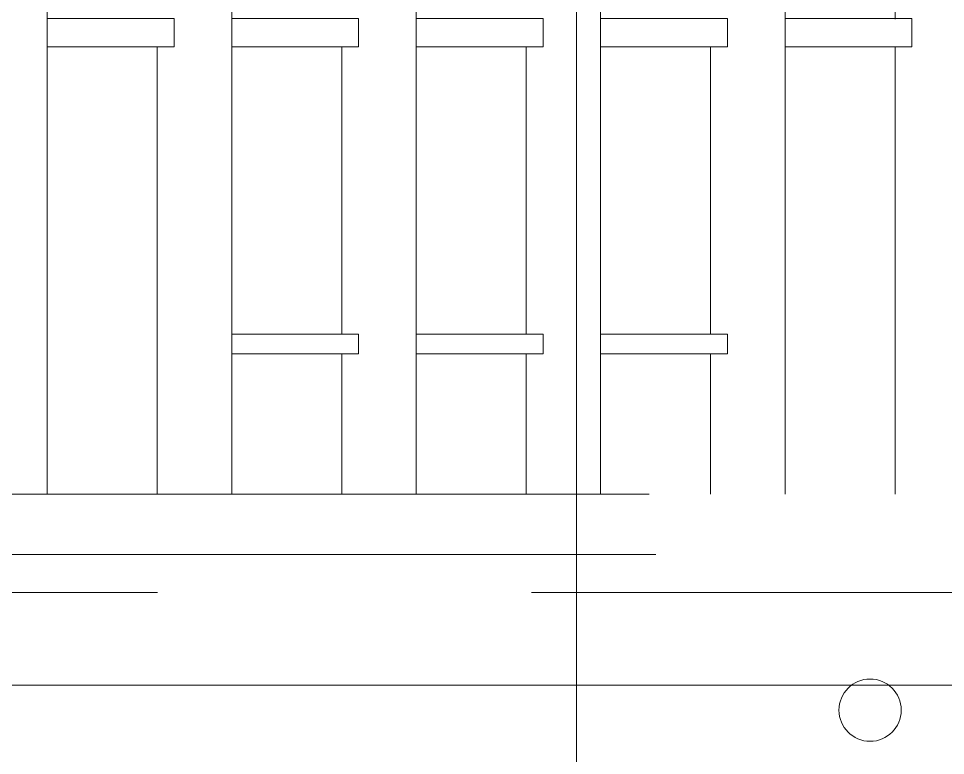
# Model space of a CAD drawing. Units: millimetres at full size, sheet at 1:30. Extents: x -17796 to 21385, y -23279 to 7734.
# Drawn here: x -4498.8 to -4424.4, y -2829.2 to -2770.1 of the extents above; entities that cross this region are included whole.
import ezdxf

# ---------------------------------------------------------------- set-up
doc = ezdxf.new("R2010")
doc.units = ezdxf.units.MM
doc.header["$LTSCALE"] = 30
doc.linetypes.add('DASHED2', pattern=[3, 2, -1])
for name, color, linetype, lineweight in [('0-C_0_4P', 4, 'Continuous', 18), ('3-B_仕上線（タイル・', 7, 'Continuous', 18), ('E-8_緑点線', 7, 'DASHED2', 9)]:
    doc.layers.add(name, color=color, linetype=linetype, lineweight=lineweight)

# ---------------------------------------------------------------- blocks, each defined once
blk = doc.blocks.new('1')
at = {"layer": 'E-8_緑点線'}
for p, q in [((537.89, -108.43), (537.89, 43.95)), ((552.69, -108.43), (552.69, 43.95)), ((567.49, -108.43), (567.49, 43.95)), ((582.29, -108.43), (582.29, 43.95)), ((597.09, -108.43), (597.09, 43.95)), ((605.91, -70.32), (605.91, -33.67)), ((537.89, -70.28), (548.07, -70.28)), ((552.69, -70.28), (562.87, -70.28)), ((567.49, -70.28), (577.67, -70.28)), ((582.29, -70.28), (592.47, -70.28)), ((597.09, -70.28), (607.27, -70.28)), ((607.27, -72.55), (607.27, -70.28)), ((546.71, -108.43), (546.71, -72.55)), ((561.51, -95.59), (561.51, -72.55)), ((576.31, -95.59), (576.31, -72.55)), ((591.11, -95.59), (591.11, -72.55)), ((597.09, -72.55), (607.27, -72.55)), ((605.91, -108.43), (605.91, -72.55)), ((562.87, -97.19), (552.69, -97.19)), ((561.51, -108.43), (561.51, -97.19)), ((577.67, -97.19), (567.49, -97.19)), ((576.31, -108.43), (576.31, -97.19)), ((592.47, -97.19), (582.29, -97.19)), ((591.11, -108.43), (591.11, -97.19)), ((166.18, -108.43), (638.6, -108.43)), ((166.71, -113.27), (638.22, -113.27)), ((636.73, -116.32), (168.2, -116.32))]:
    blk.add_line(p, q, dxfattribs=at)
for points in [[(537.89, -72.55), (548.07, -72.55), (548.07, -70.28)], [(552.69, -72.55), (562.87, -72.55), (562.87, -70.28)], [(567.49, -72.55), (577.67, -72.55), (577.67, -70.28)], [(582.29, -72.55), (592.47, -72.55), (592.47, -70.28)], [(562.87, -97.19), (562.87, -95.59), (552.69, -95.59)], [(577.67, -97.19), (577.67, -95.59), (567.49, -95.59)], [(592.47, -97.19), (592.47, -95.59), (582.29, -95.59)]]:
    blk.add_lwpolyline(points, dxfattribs=at)
blk.add_circle((603.91, -125.77), 2.5, dxfattribs=at)

msp = doc.modelspace()

# ---------------------------------------------------------------- linework, layer by layer
at = {"layer": '0-C_0_4P'}
msp.add_line((-3664.12, -2823.6), (-6229.12, -2823.6), dxfattribs=at)
at = {"layer": '3-B_仕上線（タイル・', "color": 6}
msp.add_line((-4453.99, -533.6), (-4453.99, -2833.6), dxfattribs=at)

# ---------------------------------------------------------------- block references
at = {"layer": 'E-8_緑点線'}
msp.add_blockref('1', (-5034.35, -2699.84), dxfattribs=at)

doc.saveas('drawing.dxf')
